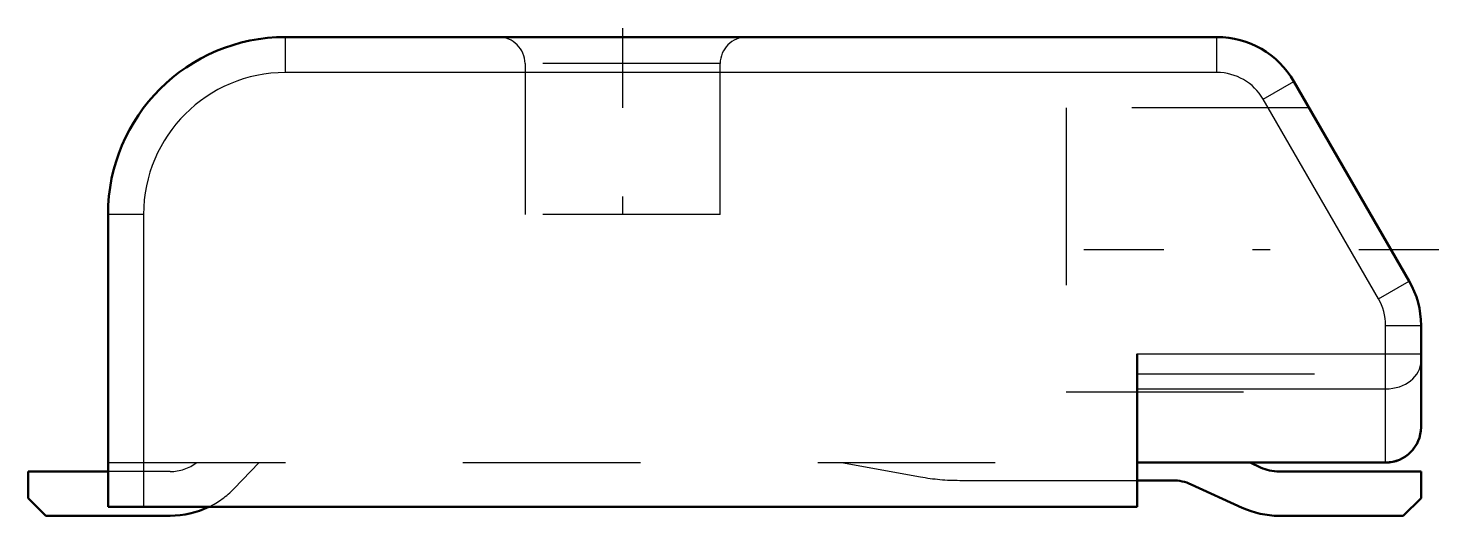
# Model space of a CAD drawing. Header units: millimetres. Extents: x -7.85 to 0.1, y -0.05 to 2.7.
import ezdxf

# ---------------------------------------------------------------- set-up
doc = ezdxf.new("R2010")
doc.units = ezdxf.units.MM
doc.linetypes.add('Center', pattern=[1.5, 0.45, -0.5, 0.05, -0.5])
doc.linetypes.add('Dashed', pattern=[2, 1, -1])
for name, color, linetype, lineweight in [('AM_0', 7, 'Continuous', 50), ('AM_4', 3, 'Continuous', 25), ('AM_7', 7, 'Center', 25), ('AM_9', 6, 'Dashed', 25)]:
    doc.layers.add(name, color=color, linetype=linetype, lineweight=lineweight)

msp = doc.modelspace()

# ---------------------------------------------------------------- linework, layer by layer
at = {"layer": 'AM_0'}
for p, q in [((-6.4, 2.65), (-1.15, 2.65)), ((-0.717, 2.4), (-0.067, 1.2742)), ((-7.4, 0), (-7.4, 1.65)), ((0, 1.0242), (0, 0.45)), ((-1.6, 0.863), (-1.6, 0)), ((-0.2, 0.25), (-1.6, 0.25)), ((-0.9042, 0.2227), (-0.9636, 0.25)), ((-7.4, 0.2), (-7.85, 0.2)), ((-7.85, 0.2), (-7.85, 0.05)), ((0, 0.2), (-0.8, 0.2)), ((0, 0.05), (0, 0.2)), ((-1.6, 0.15), (-1.4, 0.15)), ((-1.2958, 0.1273), (-1.0084, -0.0045)), ((-7.85, 0.05), (-7.75, -0.05)), ((-7.4, 0), (-1.6, 0)), ((-0.1, -0.05), (0, 0.05)), ((-7.75, -0.05), (-7.05, -0.05)), ((-0.8, -0.05), (-0.1, -0.05))]:
    msp.add_line(p, q, dxfattribs=at)
for centre, radius, start, end in [((-6.4, 1.65), 1, 90, 180), ((-1.15, 2.15), 0.5, 30, 90), ((-0.5, 1.0242), 0.5, 0, 30), ((-0.2, 0.45), 0.2, 270, 0), ((-0.8, 0.45), 0.25, 245.37254, 270), ((-1.4, -0.1), 0.25, 65.37254, 90), ((-7.05, 0.45), 0.5, 270, 295.84193), ((-0.8, 0.45), 0.5, 245.37254, 270)]:
    msp.add_arc(centre, radius, start, end, dxfattribs=at)
at = {"layer": 'AM_4'}
for p, q in [((-6.4, 2.45), (-6.4, 2.65)), ((-1.15, 2.45), (-1.15, 2.65)), ((-1.15, 2.45), (-6.4, 2.45)), ((-0.8902, 2.3), (-0.717, 2.4)), ((-0.2402, 1.1742), (-0.8902, 2.3)), ((-7.2, 1.65), (-7.4, 1.65)), ((-7.2, 1.65), (-7.2, 0)), ((-0.2402, 1.1742), (-0.067, 1.2742)), ((-0.2, 1.0242), (0, 1.0242)), ((-0.2, 0.25), (-0.2, 1.0242)), ((-1.6, 0.863), (0, 0.863)), ((-1.6, 0.6659), (-0.2, 0.6659)), ((-1.6, 0.255), (-0.2, 0.255))]:
    msp.add_line(p, q, dxfattribs=at)
for centre, radius, start, end in [((-6.4, 1.65), 0.8, 90, 180), ((-1.15, 2.15), 0.3, 30, 90), ((-0.5, 1.0242), 0.3, 0, 30)]:
    msp.add_arc(centre, radius, start, end, dxfattribs=at)
for centre, ratio in [((-0.2, 0.8235), 0.788227), ((-0.2, 0.45), 0.975)]:
    msp.add_ellipse(centre, major_axis=(0.2, 0), ratio=ratio, start_param=4.712389, end_param=6.283185, dxfattribs=at)
at = {"layer": 'AM_7'}
for p, q in [((-4.5, 2.7), (-4.5, 1.6)), ((0.1, 1.45), (-2.1, 1.45))]:
    msp.add_line(p, q, dxfattribs=at)
at = {"layer": 'AM_9'}
for p, q in [((-5.05, 2.5), (-5.05, 1.65)), ((-3.95, 2.5), (-5.05, 2.5)), ((-3.95, 1.65), (-3.95, 2.5)), ((-0.6304, 2.25), (-2, 2.25)), ((-2, 2.25), (-2, 0.65)), ((-3.95, 1.65), (-5.05, 1.65)), ((-1.6, 0.75), (0, 0.75)), ((-2, 0.65), (0, 0.65)), ((-7.4, 0.25), (-1.6, 0.25)), ((-6.6906, 0.1024), (-6.5478, 0.25)), ((-3.267, 0.25), (-2.8215, 0.1698)), ((-7.05, 0.2), (-7.4, 0.2)), ((-2.6, 0.15), (-1.6, 0.15))]:
    msp.add_line(p, q, dxfattribs=at)
for centre, radius, start, end in [((-5.2, 2.5), 0.15, 360, 90), ((-3.8, 2.5), 0.15, 90, 180), ((-7.05, 0.45), 0.25, 270, 306.8699), ((-2.6, 1.4), 1.25, 259.79218, 270), ((-7.05, 0.45), 0.5, 295.84193, 315.9525)]:
    msp.add_arc(centre, radius, start, end, dxfattribs=at)

doc.saveas('drawing.dxf')
